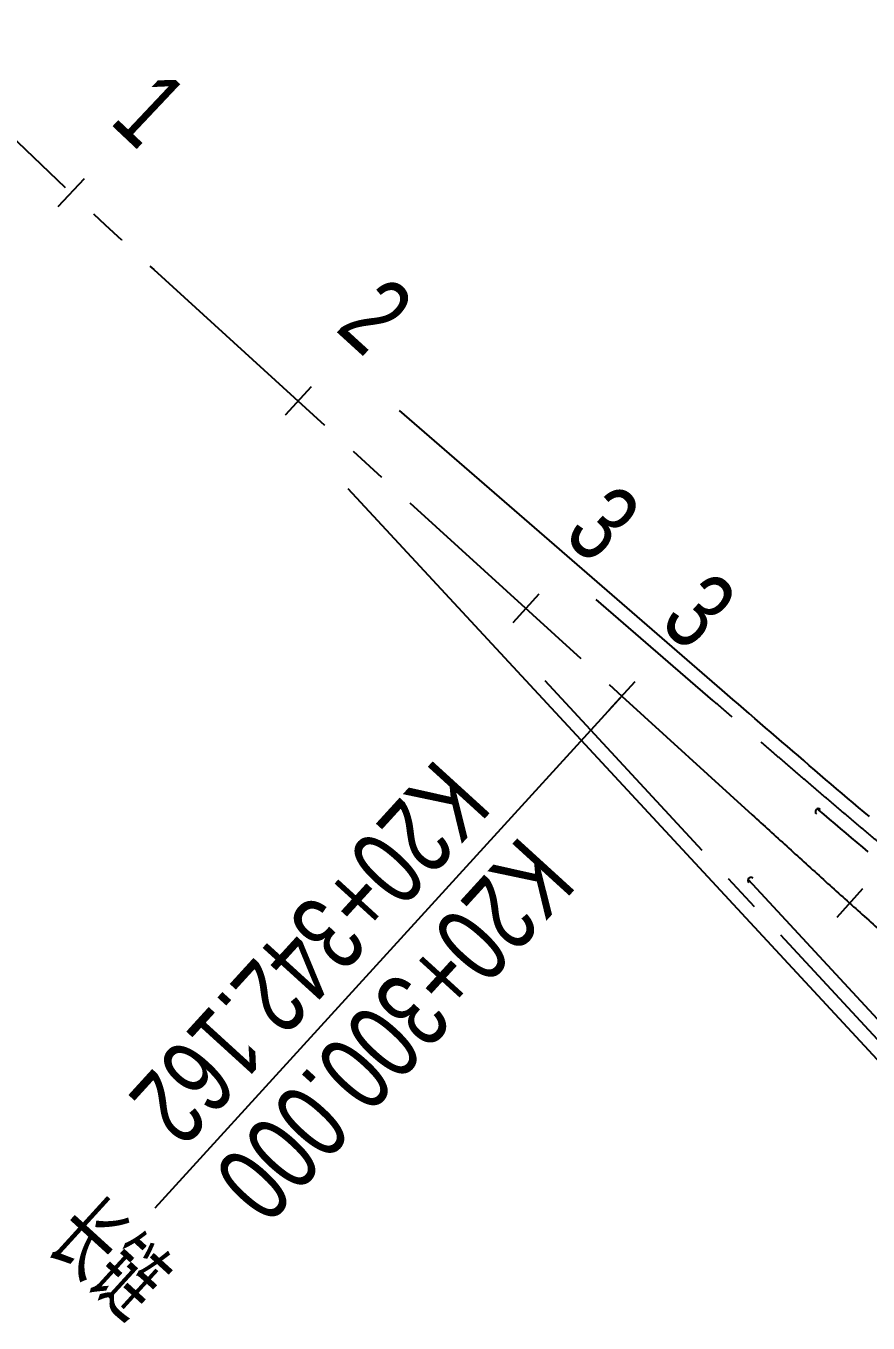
# Model space of a CAD drawing. Header units: millimetres. Extents: x 29316 to 52938, y 29851 to 35526.
# Drawn here: x 48888.8 to 49162.1, y 32001.4 to 32422.6 of the extents above; entities that cross this region are included whole.
import ezdxf
from ezdxf.enums import TextEntityAlignment as Align

# ---------------------------------------------------------------- set-up
doc = ezdxf.new("R2010")
doc.units = ezdxf.units.MM
doc.header["$MEASUREMENT"] = 0
doc.linetypes.add('CENTER2', pattern=[1.125, 0.75, -0.125, 0.125, -0.125])
doc.layers.get('0').update_dxf_attribs({"linetype": 'CONTINUOUS'})
for name, color, linetype in [('D-道路-车行道边线', 5, 'CONTINUOUS'), ('PILE', 7, 'CONTINUOUS'), ('标注_桩号', 2, 'CONTINUOUS'), ('道路中线_D', 7, 'CONTINUOUS'), ('道路中线_G', 7, 'CONTINUOUS')]:
    doc.layers.add(name, color=color, linetype=linetype)
doc.styles.get("Standard").update_dxf_attribs({"font": 'rc9.shx', "width": 0.75, "height": 6, "bigfont": 'hztxt.shx'})

msp = doc.modelspace()

# ---------------------------------------------------------------- linework, layer by layer
at = {"color": 1, "linetype": 'CENTER2', "ltscale": 100}
for p, q in [((48930.26, 32343.5), (49082.17, 32205.04)), ((49082.17, 32205.04), (49124.52, 32166.44))]:
    msp.add_line(p, q, dxfattribs=at)
at = {"color": 1, "linetype": 'CENTER2', "ltscale": 100, "flags": 128}
msp.add_lwpolyline([(49124.52, 32166.44), (49125.22, 32165.8), (49125.91, 32165.17), (49126.61, 32164.53), (49127.31, 32163.89), (49128.01, 32163.26), (49128.71, 32162.62), (49129.4, 32161.98), (49130.1, 32161.35), (49130.8, 32160.71), (49131.5, 32160.08), (49132.2, 32159.44), (49132.9, 32158.8), (49133.59, 32158.17), (49134.29, 32157.53), (49134.99, 32156.9), (49135.69, 32156.26), (49136.39, 32155.63), (49137.09, 32154.99), (49137.79, 32154.36), (49138.48, 32153.72), (49139.18, 32153.09), (49139.88, 32152.45), (49140.58, 32151.82), (49141.28, 32151.18), (49141.98, 32150.55), (49142.68, 32149.91), (49143.38, 32149.28), (49144.08, 32148.64), (49144.78, 32148.01), (49145.48, 32147.37), (49146.18, 32146.74), (49146.88, 32146.11), (49147.58, 32145.47), (49148.28, 32144.84), (49148.98, 32144.21), (49149.68, 32143.57), (49150.38, 32142.94), (49151.09, 32142.31), (49151.79, 32141.68), (49152.49, 32141.04), (49153.19, 32140.41), (49153.89, 32139.78), (49154.59, 32139.15), (49155.3, 32138.52), (49156, 32137.89), (49156.7, 32137.26), (49157.41, 32136.63), (49158.11, 32136), (49158.81, 32135.37), (49159.52, 32134.74), (49160.22, 32134.11), (49160.93, 32133.48), (49161.63, 32132.85), (49162.33, 32132.22), (49163.04, 32131.59), (49163.74, 32130.96), (49164.45, 32130.34), (49165.16, 32129.71), (49165.86, 32129.08), (49166.57, 32128.45), (49167.28, 32127.83), (49167.98, 32127.2), (49168.69, 32126.57), (49169.4, 32125.95), (49170.1, 32125.32), (49170.81, 32124.7), (49171.52, 32124.07), (49172.23, 32123.45), (49172.94, 32122.83), (49173.65, 32122.2), (49174.36, 32121.58), (49175.07, 32120.96), (49175.78, 32120.33), (49176.49, 32119.71), (49177.2, 32119.09), (49177.91, 32118.47), (49178.62, 32117.85), (49179.34, 32117.23), (49180.05, 32116.61), (49180.76, 32115.99), (49181.47, 32115.37), (49182.19, 32114.75), (49182.9, 32114.13), (49183.62, 32113.52), (49184.33, 32112.9), (49185.05, 32112.28), (49185.76, 32111.67), (49186.48, 32111.05), (49187.19, 32110.43), (49187.91, 32109.82), (49188.63, 32109.2), (49189.35, 32108.59), (49190.06, 32107.98), (49190.78, 32107.36), (49191.5, 32106.75), (49192.22, 32106.14), (49192.94, 32105.53), (49193.66, 32104.92), (49194.38, 32104.31), (49195.1, 32103.7), (49195.82, 32103.09), (49196.55, 32102.48), (49197.27, 32101.87), (49197.99, 32101.26), (49198.72, 32100.66), (49199.44, 32100.05), (49200.16, 32099.44), (49200.89, 32098.84), (49201.61, 32098.23), (49202.34, 32097.63), (49203.07, 32097.02), (49203.79, 32096.42), (49204.52, 32095.82), (49205.25, 32095.22), (49205.98, 32094.62), (49206.71, 32094.02), (49207.44, 32093.42), (49208.16, 32092.82), (49208.9, 32092.22), (49209.63, 32091.62), (49210.36, 32091.02), (49211.09, 32090.43), (49211.82, 32089.83), (49212.56, 32089.24), (49213.29, 32088.64), (49214.02, 32088.05), (49214.76, 32087.45), (49215.49, 32086.86), (49216.23, 32086.27), (49216.97, 32085.68), (49217.7, 32085.09), (49218.44, 32084.5), (49219.18, 32083.91), (49219.92, 32083.32), (49220.66, 32082.73), (49221.4, 32082.15), (49222.14, 32081.56), (49222.88, 32080.98), (49223.62, 32080.39), (49224.37, 32079.81), (49225.11, 32079.22), (49225.85, 32078.64), (49226.6, 32078.06), (49227.34, 32077.48), (49228.09, 32076.9), (49228.83, 32076.32), (49229.58, 32075.74), (49230.33, 32075.17), (49231.08, 32074.59), (49231.82, 32074.01), (49232.57, 32073.44), (49233.32, 32072.87), (49234.07, 32072.29), (49234.83, 32071.72), (49235.58, 32071.15), (49236.33, 32070.58), (49237.08, 32070.01), (49237.84, 32069.44), (49238.59, 32068.87), (49239.35, 32068.31), (49240.1, 32067.74), (49240.86, 32067.17), (49241.62, 32066.61), (49242.38, 32066.05), (49243.14, 32065.49), (49243.9, 32064.92), (49244.66, 32064.36), (49245.42, 32063.8), (49246.18, 32063.25), (49246.94, 32062.69), (49247.7, 32062.13), (49248.47, 32061.58), (49249.23, 32061.02), (49250, 32060.47), (49250.76, 32059.92), (49251.53, 32059.36), (49252.3, 32058.81), (49253.06, 32058.26), (49253.83, 32057.71), (49254.6, 32057.17), (49254.6, 32057.17)], dxfattribs=at)
at = {"color": 1, "linetype": 'CENTER2', "ltscale": 100}
msp.add_arc((50385.34, 33939.87), 2160.01, 224.62225, 227.65118, dxfattribs=at)
at = {"layer": 'D-道路-车行道边线'}
for p, q in [((49114.7, 32206.98), (49009.98, 32297.76)), ((48993.27, 32272.43), (49199.44, 32049.79)), ((49123.13, 32145.44), (49206.04, 32055.91))]:
    msp.add_line(p, q, dxfattribs=at)
for points in [[(49162.57, 32165.87), (49160.79, 32167.37), (49159, 32168.88), (49157.22, 32170.39), (49155.44, 32171.9), (49153.66, 32173.41), (49151.89, 32174.93), (49150.11, 32176.44), (49148.33, 32177.96), (49146.56, 32179.48), (49144.78, 32181), (49143.01, 32182.52), (49141.24, 32184.05), (49139.47, 32185.57), (49137.69, 32187.09), (49135.92, 32188.62), (49134.15, 32190.15), (49132.38, 32191.67), (49130.61, 32193.2), (49128.85, 32194.73), (49127.08, 32196.26), (49125.31, 32197.79), (49123.54, 32199.32), (49121.77, 32200.85), (49120.01, 32202.38), (49118.24, 32203.92), (49116.47, 32205.45), (49114.7, 32206.98)], [(49162.15, 32154.46), (49160.36, 32155.97), (49158.56, 32157.48), (49156.77, 32158.99), (49154.98, 32160.5), (49153.19, 32162.01), (49151.4, 32163.53), (49149.62, 32165.04), (49147.83, 32166.56), (49146.05, 32168.08), (49145.65, 32168.42)]]:
    msp.add_lwpolyline(points, dxfattribs=at)
for centre, start, end in [((49145.98, 32167.48), 49.5777, 228.0571), ((49124.09, 32145.15), 47.1221, 222.8)]:
    msp.add_arc(centre, 1, start, end, dxfattribs=at)
at = {"layer": 'PILE'}
msp.add_line((49082.17, 32205.04), (48930.6, 32038.75), dxfattribs=at)
at = {"layer": '标注_桩号'}
for p, q in [((48907.7, 32372.94), (48899.12, 32363.85)), ((48981.31, 32305.42), (48972.89, 32296.19)), ((49055.22, 32238.06), (49046.8, 32228.82)), ((49086.38, 32209.66), (49077.96, 32200.42)), ((49160.32, 32142.41), (49151.97, 32133.1))]:
    msp.add_line(p, q, dxfattribs=at)
at = {"layer": '道路中线_D', "color": 6, "linetype": 'CENTER2', "ltscale": 100}
msp.add_line((49057.19, 32210.03), (49202.74, 32052.85), dxfattribs=at)
at = {"layer": '道路中线_G', "color": 6, "linetype": 'CENTER2', "ltscale": 100}
msp.add_line((49111.76, 32203.58), (49073.86, 32236.43), dxfattribs=at)
at = {"layer": '道路中线_G', "color": 6, "linetype": 'CENTER2', "ltscale": 100, "flags": 128}
msp.add_lwpolyline([(49275.48, 32075.3, -0.000205), (49273.53, 32076.54, -0.000203), (49271.58, 32077.79, -0.000201), (49269.64, 32079.04, -0.000199), (49267.7, 32080.3, -0.000196), (49265.77, 32081.57, -0.000194), (49263.83, 32082.85, -0.000192), (49261.91, 32084.13, -0.000189), (49259.98, 32085.41, -0.000187), (49258.06, 32086.7, -0.000185), (49256.15, 32088, -0.000182), (49254.24, 32089.3, -0.00018), (49252.33, 32090.61, -0.000178), (49250.43, 32091.92, -0.000176), (49248.52, 32093.24, -0.000173), (49246.63, 32094.57, -0.000171), (49244.73, 32095.9, -0.000169), (49242.85, 32097.23, -0.000166), (49240.96, 32098.57, -0.000164), (49239.08, 32099.92, -0.000162), (49237.2, 32101.27, -0.00016), (49235.32, 32102.62, -0.000157), (49233.45, 32103.98, -0.000155), (49231.58, 32105.34, -0.000153), (49229.72, 32106.71, -0.00015), (49227.86, 32108.08, -0.000148), (49226, 32109.46, -0.000146), (49224.14, 32110.84, -0.000143), (49222.29, 32112.23, -0.000141), (49220.44, 32113.62, -0.000139), (49218.59, 32115.01, -0.000137), (49216.75, 32116.41, -0.000134), (49214.91, 32117.82, -0.000132), (49213.08, 32119.22, -0.00013), (49211.24, 32120.63, -0.000127), (49209.41, 32122.05, -0.000125), (49207.58, 32123.46, -0.000123), (49205.76, 32124.88, -0.00012), (49203.94, 32126.31, -0.000118), (49202.12, 32127.74, -0.000116), (49200.3, 32129.17, -0.000114), (49198.48, 32130.61, -0.000111), (49196.67, 32132.04, -0.000109), (49194.86, 32133.48, -0.000107), (49193.06, 32134.93, -0.000104), (49191.25, 32136.38, -0.000102), (49189.45, 32137.83, -0.0001), (49187.65, 32139.28, -0.000098), (49185.85, 32140.74, -0.000095), (49184.06, 32142.2, -0.000093), (49182.27, 32143.66, -0.000091), (49180.47, 32145.12, -0.000088), (49178.69, 32146.59, -0.000086), (49176.9, 32148.06, -0.000084), (49175.11, 32149.53, -0.000081), (49173.33, 32151.01, -0.000079), (49171.55, 32152.48, -0.000077), (49169.77, 32153.96, -0.000075), (49168, 32155.44, -0.000072), (49166.22, 32156.93, -0.00007), (49164.45, 32158.41, -0.000068), (49162.67, 32159.9, -0.000065), (49160.9, 32161.39, -0.000063), (49159.13, 32162.88, -0.000061), (49157.37, 32164.37, -0.000059), (49155.6, 32165.87, -0.000056), (49153.84, 32167.36, -0.000054), (49152.07, 32168.86, -0.000052), (49150.31, 32170.36, -0.000049), (49148.55, 32171.86, -0.000047), (49146.79, 32173.36, -0.000045), (49145.03, 32174.86, -0.000042), (49143.28, 32176.37, -0.00004), (49141.52, 32177.87, -0.000038), (49139.76, 32179.38, -0.000036), (49138.01, 32180.89, -0.000033), (49136.25, 32182.39, -0.000031), (49134.5, 32183.9, -0.000029), (49132.75, 32185.41, -0.000026), (49131, 32186.93, -0.000024), (49129.25, 32188.44, -0.000022), (49127.5, 32189.95, -0.00002), (49125.75, 32191.46, -0.000017), (49124, 32192.98, -0.000015), (49122.25, 32194.49, -0.000013), (49120.5, 32196, -0.00001), (49118.75, 32197.52, -0.000008), (49117, 32199.03, -0.000006), (49115.25, 32200.55, -0.000003), (49113.5, 32202.06, -0.000001), (49111.76, 32203.58)], format="xyb", dxfattribs=at)

# ---------------------------------------------------------------- texts
at = {"layer": 'PILE', "width": 0.75}
for s, rotation, p in [('K20+342.162', 227.6512, (48980.92, 32121.52)), ('K20+300.000', 227.6512, (49008.36, 32096.51)), ('长链', 317.6512, (48915.44, 32022.12))]:
    msp.add_text(s, height=25, rotation=rotation, dxfattribs=at).set_placement(p, align=Align.MIDDLE_CENTER)
at = {"layer": '标注_桩号', "width": 0.75}
for s, rotation, p in [('1', 316.6798, (48920.56, 32386.59)), ('2', 317.6512, (48993.94, 32319.28)), ('3', 317.6512, (49067.85, 32251.92)), ('3', 317.6512, (49099.01, 32223.51))]:
    msp.add_text(s, height=25, rotation=rotation, dxfattribs=at).set_placement(p, align=Align.CENTER)

doc.saveas('drawing.dxf')
